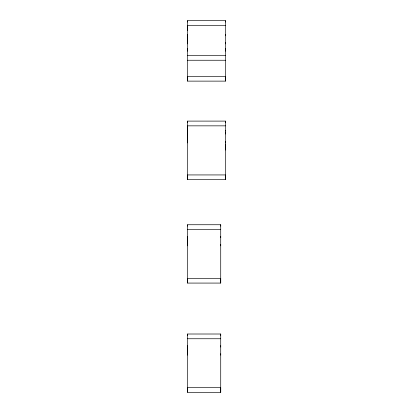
<?xml version="1.0" encoding="UTF-8"?>
<svg xmlns="http://www.w3.org/2000/svg" width="413" height="413" viewBox="0 0 413 413"><rect width="100%" height="100%" fill="white"/><g stroke="black" fill="none" stroke-linecap="round" stroke-linejoin="round"><path stroke-width="0.62" d="M187.528 81.124L187.528 76.379L225.472 76.379L225.472 81.124L187.528 81.124L187.528 25.394L225.472 25.394M220.723 387.606L220.723 392.35L187.528 392.35L187.528 338.753L220.723 338.753M187.528 335.397L187.528 334.009L220.723 334.014L220.723 392.35M187.528 283.075L187.528 224.739L220.723 224.739L220.723 283.075L187.528 283.075L187.528 278.331L220.723 278.331L220.723 283.075M187.528 226.123L187.528 224.734M187.528 179.681L187.528 174.936L225.472 174.936L225.472 179.681L187.528 179.681L187.528 125.846L225.472 125.846M187.528 122.491L187.528 121.102L225.472 121.107L225.472 179.681M187.528 22.039L187.528 20.65L225.472 20.655L225.472 81.124M220.723 353.729L220.723 355.118M220.723 347.023L220.723 345.635M220.723 335.397L220.723 334.009M220.723 245.843L220.723 244.455M220.723 237.743L220.723 236.355M220.723 226.123L220.723 224.734M225.472 144.622L225.472 144.152L225.472 150.058M225.472 20.65L225.472 22.039M225.472 142.924L225.472 141.396M225.472 134.013L225.472 132.49M225.472 131.195L225.472 130.591M225.472 122.491L225.472 121.102M225.472 51.16L225.472 48.316M225.472 43.892L225.472 42.503M225.472 35.797L225.472 34.408M187.528 55.507L225.472 55.507M187.528 60.252L225.472 60.252M187.528 229.478L220.723 229.478M220.723 387.606L187.528 387.606L187.528 392.35M187.528 130.813L187.528 131.277L187.528 121.107M187.528 34.408L187.528 43.892M187.528 20.655L187.528 25.399M187.528 26.628L187.528 30.423M187.528 48.316L187.528 51.166M187.528 132.49L187.528 142.924M187.528 236.355L187.528 245.843M187.528 334.014L187.528 338.758M187.528 345.635L187.528 355.118"/></g></svg>
